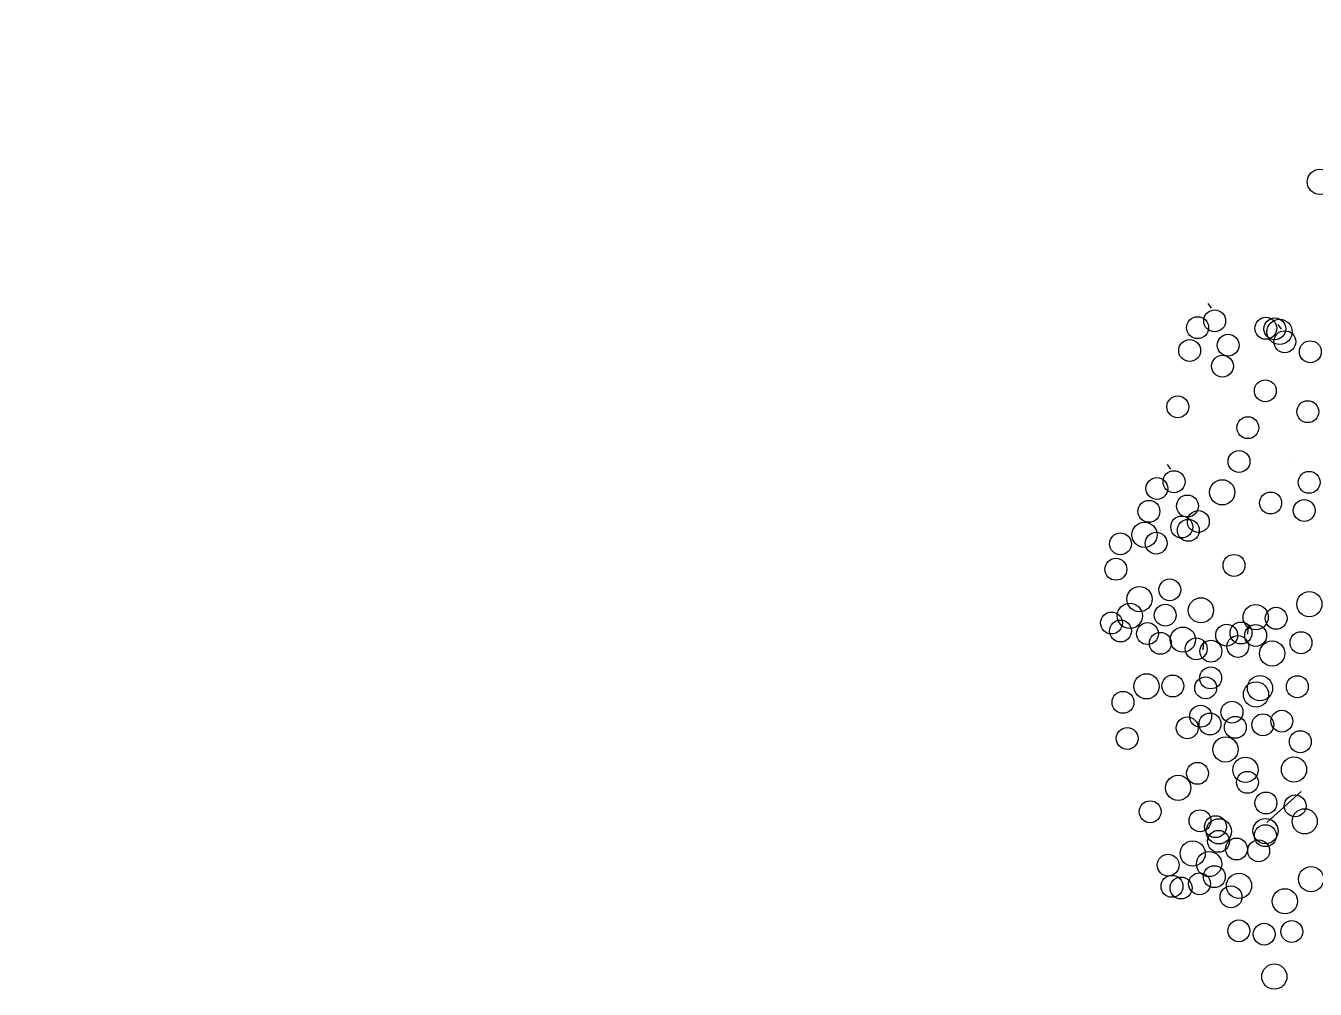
# Model space of a CAD drawing. Header units: millimetres. Extents: x 441061 to 442903, y 4515148 to 4515613.
# Drawn here: x 442605.4593 to 442605.839, y 4515551.7728 to 4515552.0566 of the extents above; entities that cross this region are included whole.
import ezdxf

# ---------------------------------------------------------------- set-up
doc = ezdxf.new("R2010")
doc.units = ezdxf.units.MM
doc.linetypes.add('CONTINUA', pattern=[0])
doc.layers.add('01_piscinas', color=254, linetype='Continuous')

# ---------------------------------------------------------------- blocks, each defined once
blk = doc.blocks.new('A$C21391103')
at = {"layer": '01_piscinas'}
for p, q in [((161.6696, 96.7503), (161.6617, 96.7612)), ((161.8347, 96.7012), (161.8269, 96.712)), ((161.8, 96.6938), (161.8009, 96.6999)), ((161.5737, 96.3714), (161.5659, 96.3822)), ((161.8541, 96.3981), (161.8541, 96.3981)), ((161.755, 95.9826), (161.7566, 96.0055)), ((161.6497, 95.9454), (161.6512, 95.9683)), ((161.8809, 95.6118), (161.8, 95.5383))]:
    blk.add_line(p, q, dxfattribs=at)
at = {"layer": '01_piscinas', "elevation": 0}
blk.add_lwpolyline([(167.6375, 97.3281, 0.018198), (161.1038, 97.4998, 0.005162), (159.7628, 97.4724, 0.026485), (152.9089, 96.8973, 0.006797), (151.156, 96.644, 0.006797)], format="xyb", dxfattribs=at)
at = {"layer": '01_piscinas'}
for centre, radius in [((161.9249, 97.0484), 0.0297), ((161.6772, 96.7206), 0.0258), ((161.6369, 96.7046), 0.0258), ((161.7977, 96.7032), 0.0258), ((161.8188, 96.7019), 0.0258), ((161.8301, 96.6947), 0.0297), ((161.6181, 96.6507), 0.0258), ((161.7088, 96.6633), 0.0258), ((161.8423, 96.6715), 0.0258), ((161.9025, 96.6479), 0.0258), ((161.6954, 96.6139), 0.0258), ((161.7965, 96.5559), 0.0258), ((161.5901, 96.518), 0.0258), ((161.8965, 96.5066), 0.0258), ((161.7552, 96.4689), 0.0258), ((161.7345, 96.3892), 0.0258), ((161.541, 96.3256), 0.0258), ((161.5814, 96.3416), 0.0258), ((161.6949, 96.3166), 0.0297), ((161.8996, 96.3401), 0.0258), ((161.8089, 96.2914), 0.0258), ((161.5222, 96.2718), 0.0258), ((161.6129, 96.2843), 0.0258), ((161.8881, 96.2738), 0.0258), ((161.5995, 96.2349), 0.0258), ((161.615, 96.227), 0.0258), ((161.6385, 96.2477), 0.0258), ((161.4551, 96.1951), 0.0258), ((161.5118, 96.2165), 0.0297), ((161.5394, 96.1967), 0.0258), ((161.4444, 96.1353), 0.0258), ((161.7226, 96.1444), 0.0258), ((161.5713, 96.0868), 0.0258), ((161.4999, 96.065), 0.0297), ((161.9002, 96.0531), 0.0297), ((161.4772, 96.0254), 0.0297), ((161.5606, 96.027), 0.0258), ((161.6447, 96.0386), 0.0297), ((161.7737, 96.0223), 0.0297), ((161.8219, 96.0198), 0.0258), ((161.4339, 96.0087), 0.0258), ((161.4552, 95.9898), 0.0258), ((161.5189, 95.9837), 0.0258), ((161.7391, 95.9851), 0.0258), ((161.549, 95.9607), 0.0258), ((161.6022, 95.9695), 0.0297), ((161.7054, 95.9799), 0.0258), ((161.7318, 95.9534), 0.0258), ((161.7737, 95.9793), 0.0258), ((161.8806, 95.9622), 0.0258), ((161.6337, 95.9479), 0.0258), ((161.6683, 95.9421), 0.0258), ((161.8125, 95.9369), 0.0297), ((161.5164, 95.8594), 0.0297), ((161.5784, 95.8603), 0.0258), ((161.6676, 95.8792), 0.0258), ((161.656, 95.8557), 0.0258), ((161.7745, 95.8403), 0.0297), ((161.7839, 95.855), 0.0297), ((161.8719, 95.8585), 0.0258), ((161.4611, 95.8217), 0.0258), ((161.644, 95.7889), 0.0258), ((161.666, 95.7706), 0.0258), ((161.7178, 95.7987), 0.0258), ((161.8354, 95.7775), 0.0258), ((161.6125, 95.7615), 0.0258), ((161.7257, 95.7628), 0.0258), ((161.7907, 95.7689), 0.0258), ((161.4711, 95.7365), 0.0258), ((161.7027, 95.7107), 0.0297), ((161.879, 95.7289), 0.0258), ((161.6367, 95.6544), 0.0258), ((161.7496, 95.6628), 0.0297), ((161.864, 95.6634), 0.0297), ((161.5911, 95.6202), 0.0297), ((161.7543, 95.6332), 0.0258), ((161.5251, 95.5639), 0.0258), ((161.7979, 95.5846), 0.0258), ((161.8668, 95.5777), 0.0258), ((161.6426, 95.5427), 0.0258), ((161.6791, 95.5286), 0.0258), ((161.8892, 95.5413), 0.0297), ((161.6869, 95.5177), 0.0297), ((161.7968, 95.5183), 0.0297), ((161.7966, 95.5075), 0.0258), ((161.6253, 95.4655), 0.0297), ((161.6862, 95.4941), 0.0258), ((161.7285, 95.476), 0.0258), ((161.7807, 95.4716), 0.0258), ((161.5674, 95.4381), 0.0258), ((161.6639, 95.4406), 0.0297), ((161.6763, 95.4109), 0.0258), ((161.9042, 95.405), 0.0297), ((161.5765, 95.3881), 0.0258), ((161.5979, 95.3843), 0.0258), ((161.6415, 95.3942), 0.0258), ((161.7344, 95.3894), 0.0297), ((161.7155, 95.3632), 0.0258), ((161.8426, 95.3529), 0.0297), ((161.7341, 95.2832), 0.0258), ((161.7938, 95.2754), 0.0258), ((161.8588, 95.2815), 0.0258), ((161.8177, 95.1754), 0.0297)]:
    blk.add_circle(centre, radius, dxfattribs=at)

msp = doc.modelspace()

# ---------------------------------------------------------------- block references
at = {"layer": '01_piscinas', "color": 6, "linetype": 'CONTINUA', "xscale": 0.125, "yscale": 0.125, "zscale": 0.125}
msp.add_blockref('A$C21391103', (442585.59978, 4515539.87964), dxfattribs=at)

doc.saveas('drawing.dxf')
